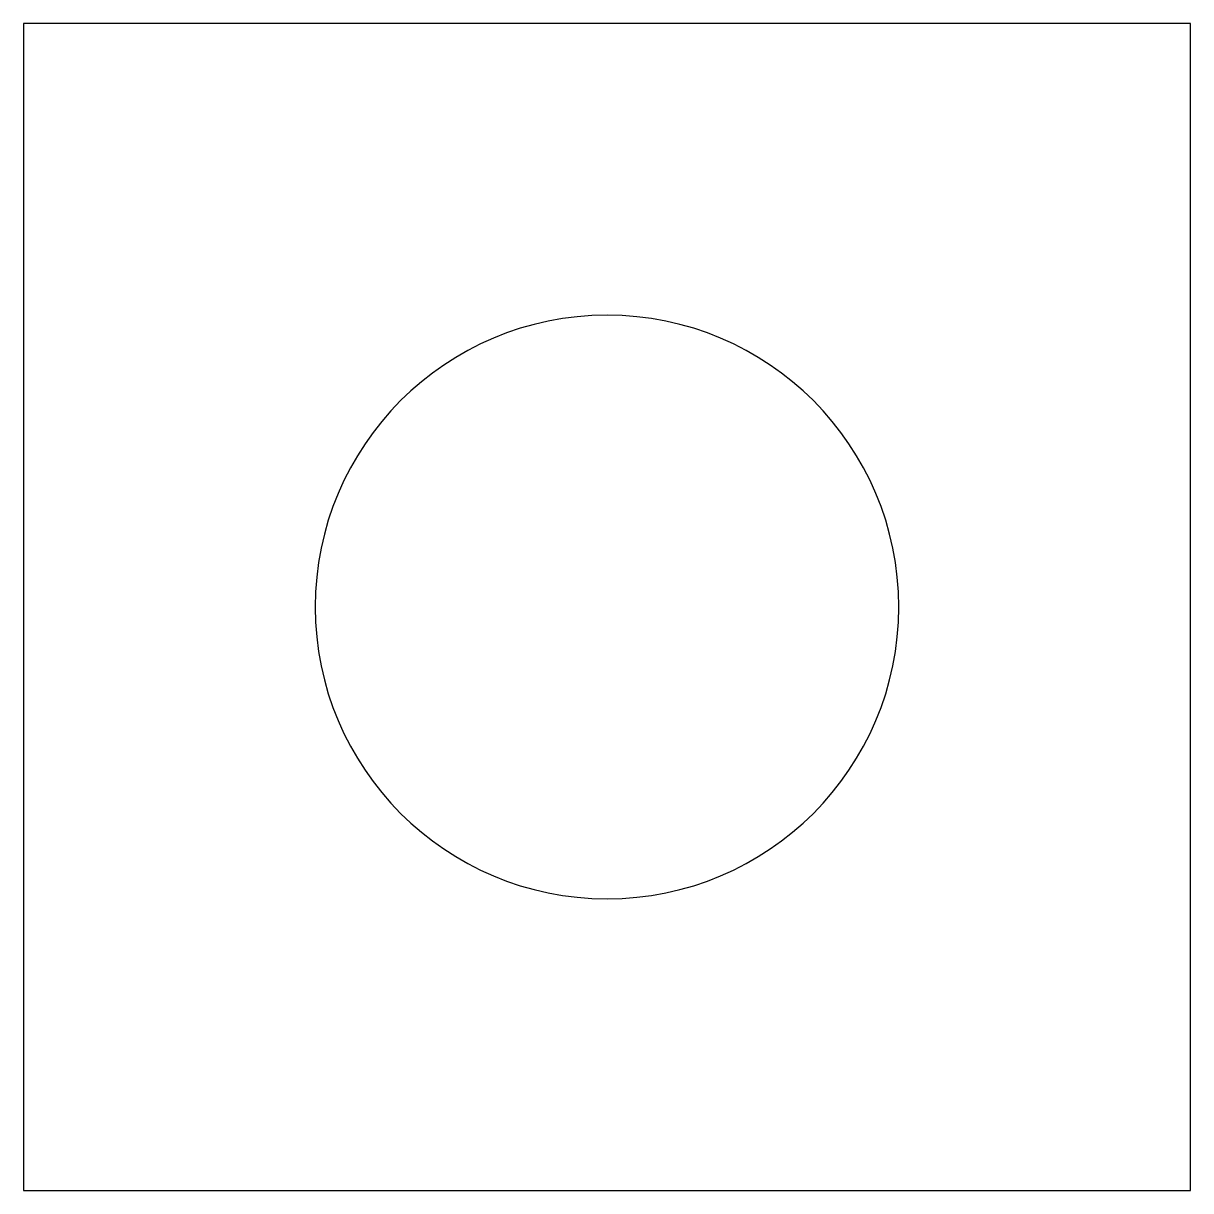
# Model space of a CAD drawing. Header units: inches. Extents: x 0 to 2, y 0 to 2.
import ezdxf

# ---------------------------------------------------------------- set-up
doc = ezdxf.new("R2010")
doc.units = ezdxf.units.IN

msp = doc.modelspace()

# ---------------------------------------------------------------- linework, layer by layer
at = {"color": 1}
for p, q in [((2, 2, 5), (0, 2, 5)), ((0, 2, 5), (0, 0, 5)), ((2, 0, 5), (2, 2, 5)), ((0, 0, 5), (2, 0, 5))]:
    msp.add_line(p, q, dxfattribs=at)
at = {"color": 1, "extrusion": (0, 0, -1)}
msp.add_circle((-1, 1, -3), 0.5, dxfattribs=at)

doc.saveas('drawing.dxf')
